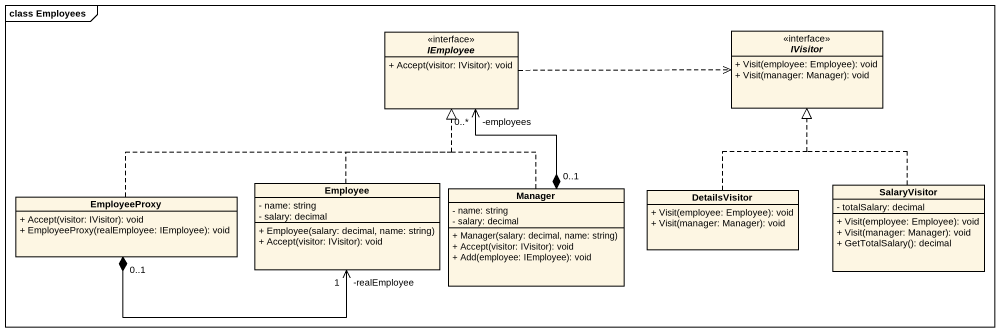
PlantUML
@startuml
mainframe class Employees
hide circle
hide empty members
skinparam classAttributeIconSize 0
interface IEmployee <<interface>> {
  + Accept(visitor: IVisitor): void
}
interface IVisitor <<interface>> {
  + Visit(employee: Employee): void
  + Visit(manager: Manager): void
}
class EmployeeProxy {
  + Accept(visitor: IVisitor): void
  + EmployeeProxy(realEmployee: IEmployee): void
}
class Employee {
  - name: string
  - salary: decimal
  + Employee(salary: decimal, name: string)
  + Accept(visitor: IVisitor): void
}
class Manager {
  - name: string
  - salary: decimal
  + Manager(salary: decimal, name: string)
  + Accept(visitor: IVisitor): void
  + Add(employee: IEmployee): void
}
class DetailsVisitor {
  + Visit(employee: Employee): void
  + Visit(manager: Manager): void
}
class SalaryVisitor {
  - totalSalary: decimal
  + Visit(employee: Employee): void
  + Visit(manager: Manager): void
  + GetTotalSalary(): decimal
}
IEmployee .right.> IVisitor
IEmployee "-employees\n0..*" <--* "0..1" Manager
EmployeeProxy .right.|> IEmployee
Employee .up.|> IEmployee
Employee "-realEmployee\n1" <-left-* "0..1" EmployeeProxy
Manager .up.|> IEmployee
DetailsVisitor .up.|> IVisitor
SalaryVisitor .up.|> IVisitor
@enduml
